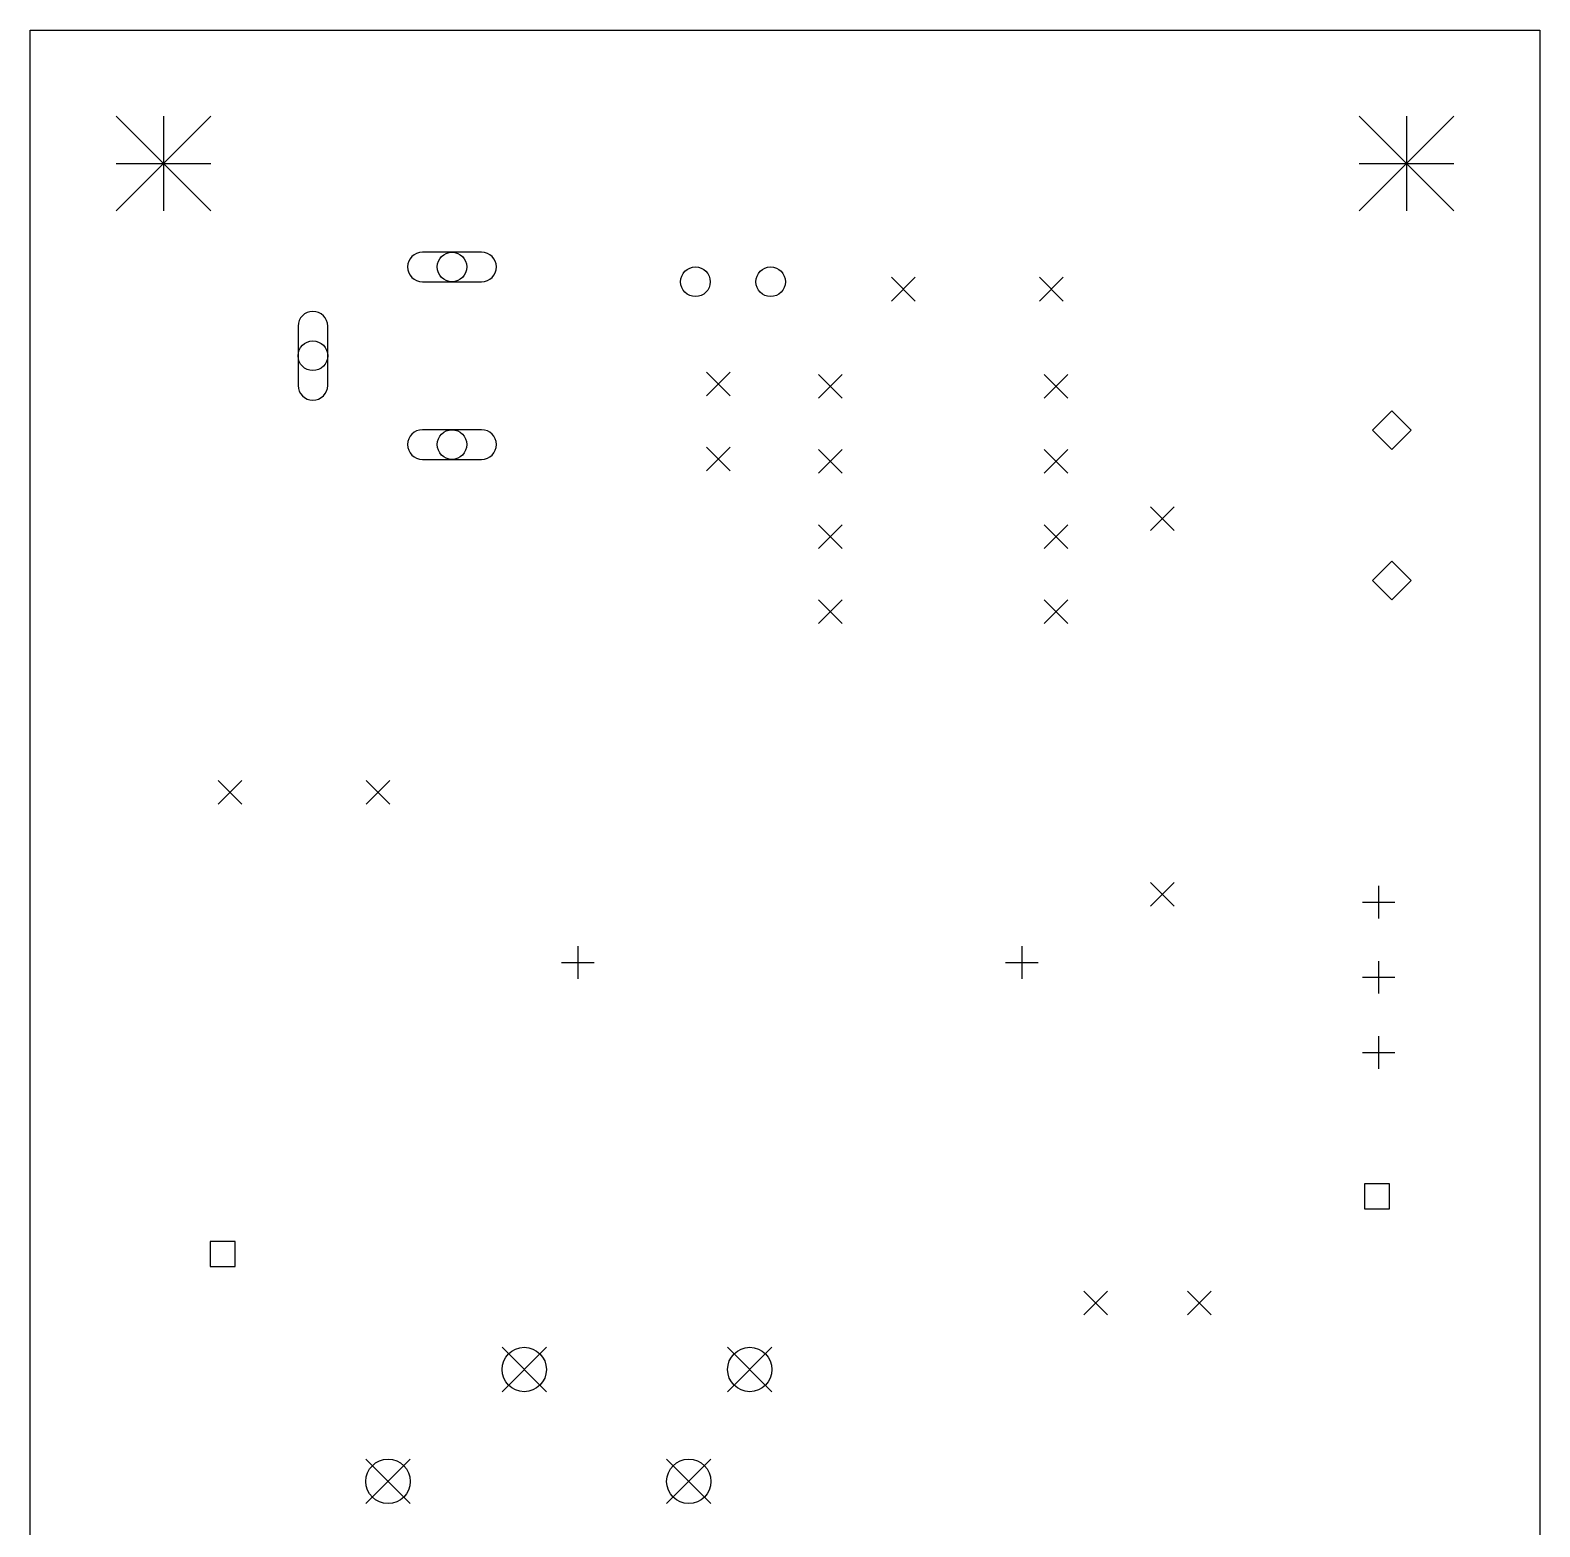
# Model space of a CAD drawing. Extents: x 34 to 104, y -124 to -22.
# Drawn here: x 36.2 to 87.2, y -72.3 to -21.8 of the extents above; entities that cross this region are included whole.
import ezdxf

# ---------------------------------------------------------------- set-up
doc = ezdxf.new("R2010")
doc.units = 0
doc.layers.add('BLACK', color=7, linetype='CONTINUOUS')

msp = doc.modelspace()

# ---------------------------------------------------------------- linework, layer by layer
at = {"layer": 'BLACK', "linetype": 'CONTINUOUS'}
for p, q in [((36.25, -21.75), (87.25, -21.75)), ((36.25, -100), (36.25, -21.75)), ((87.25, -21.75), (87.25, -100)), ((39.15, -24.65), (42.35, -27.85)), ((42.35, -24.65), (39.15, -27.85)), ((40.75, -24.65), (40.75, -27.85)), ((81.15, -24.65), (84.35, -27.85)), ((84.35, -24.65), (81.15, -27.85)), ((82.75, -24.65), (82.75, -27.85)), ((39.15, -26.25), (42.35, -26.25)), ((81.15, -26.25), (84.35, -26.25)), ((51.5, -29.25), (49.5, -29.25)), ((49.5, -30.25), (51.5, -30.25)), ((65.35, -30.1), (66.15, -30.9)), ((66.15, -30.1), (65.35, -30.9)), ((70.35, -30.1), (71.15, -30.9)), ((71.15, -30.1), (70.35, -30.9)), ((45.3, -31.75), (45.3, -33.75)), ((46.3, -33.75), (46.3, -31.75)), ((59.1, -33.3), (59.9, -34.1)), ((59.9, -33.3), (59.1, -34.1)), ((62.88, -33.38), (63.68, -34.18)), ((63.68, -33.38), (62.88, -34.18)), ((70.5, -33.38), (71.3, -34.18)), ((71.3, -33.38), (70.5, -34.18)), ((82.25, -34.615), (81.6, -35.265)), ((82.9, -35.265), (82.25, -34.615)), ((51.5, -35.25), (49.5, -35.25)), ((81.6, -35.265), (82.25, -35.915)), ((82.25, -35.915), (82.9, -35.265)), ((59.1, -35.84), (59.9, -36.64)), ((59.9, -35.84), (59.1, -36.64)), ((62.88, -35.92), (63.68, -36.72)), ((63.68, -35.92), (62.88, -36.72)), ((70.5, -35.92), (71.3, -36.72)), ((71.3, -35.92), (70.5, -36.72)), ((49.5, -36.25), (51.5, -36.25)), ((74.1, -37.85), (74.9, -38.65)), ((74.9, -37.85), (74.1, -38.65)), ((62.88, -38.46), (63.68, -39.26)), ((63.68, -38.46), (62.88, -39.26)), ((70.5, -38.46), (71.3, -39.26)), ((71.3, -38.46), (70.5, -39.26)), ((82.25, -39.695), (81.6, -40.345)), ((82.9, -40.345), (82.25, -39.695)), ((81.6, -40.345), (82.25, -40.995)), ((82.25, -40.995), (82.9, -40.345)), ((62.88, -41), (63.68, -41.8)), ((63.68, -41), (62.88, -41.8)), ((70.5, -41), (71.3, -41.8)), ((71.3, -41), (70.5, -41.8)), ((42.6, -47.1), (43.4, -47.9)), ((43.4, -47.1), (42.6, -47.9)), ((47.6, -47.1), (48.4, -47.9)), ((48.4, -47.1), (47.6, -47.9)), ((74.1, -50.55), (74.9, -51.35)), ((74.9, -50.55), (74.1, -51.35)), ((81.805, -50.66), (81.805, -51.76)), ((81.255, -51.21), (82.355, -51.21)), ((54.75, -52.7), (54.75, -53.8)), ((69.75, -52.7), (69.75, -53.8)), ((54.2, -53.25), (55.3, -53.25)), ((69.2, -53.25), (70.3, -53.25)), ((81.805, -53.2), (81.805, -54.3)), ((81.255, -53.75), (82.355, -53.75)), ((81.805, -55.74), (81.805, -56.84)), ((81.255, -56.29), (82.355, -56.29)), ((82.174268, -60.725732), (81.325732, -60.725732)), ((81.325732, -60.725732), (81.325732, -61.574268)), ((82.174268, -61.574268), (82.174268, -60.725732)), ((81.325732, -61.574268), (82.174268, -61.574268)), ((43.174268, -62.675732), (42.325732, -62.675732)), ((42.325732, -62.675732), (42.325732, -63.524268)), ((43.174268, -63.524268), (43.174268, -62.675732)), ((42.325732, -63.524268), (43.174268, -63.524268)), ((71.85, -64.35), (72.65, -65.15)), ((72.65, -64.35), (71.85, -65.15)), ((75.35, -64.35), (76.15, -65.15)), ((76.15, -64.35), (75.35, -65.15)), ((52.19, -66.25), (53.69, -67.75)), ((53.69, -66.25), (52.19, -67.75)), ((59.81, -66.25), (61.31, -67.75)), ((61.31, -66.25), (59.81, -67.75)), ((47.59, -70.03), (49.09, -71.53)), ((49.09, -70.03), (47.59, -71.53)), ((57.75, -70.03), (59.25, -71.53)), ((59.25, -70.03), (57.75, -71.53))]:
    msp.add_line(p, q, dxfattribs=at)
at = {"layer": 'BLACK'}
for centre, radius in [((50.5, -29.75), 0.5), ((58.725, -30.25), 0.5), ((61.265, -30.25), 0.5), ((45.8, -32.75), 0.5), ((50.5, -35.75), 0.5), ((52.94, -67), 0.75), ((60.56, -67), 0.75), ((48.34, -70.78), 0.75), ((58.5, -70.78), 0.75)]:
    msp.add_circle(centre, radius, dxfattribs=at)
for centre, start, end in [((49.5, -29.75), 90, 270), ((51.5, -29.75), 270, 450), ((45.8, -31.75), 360, 540), ((45.8, -33.75), 180, 360), ((49.5, -35.75), 90, 270), ((51.5, -35.75), 270, 450)]:
    msp.add_arc(centre, 0.5, start, end, dxfattribs=at)

doc.saveas('drawing.dxf')
